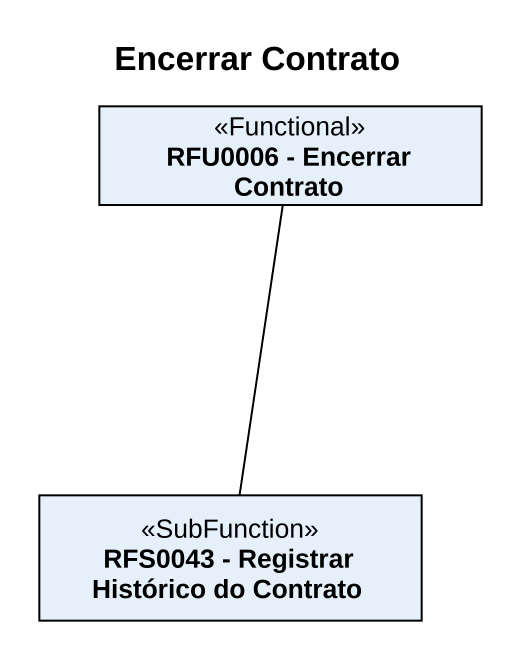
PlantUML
@startuml
title Encerrar Contrato
hide circle
hide empty members
class "RFU0006 - Encerrar Contrato" as RFU0006_Encerrar_Contrato <<Functional>>
class "RFS0043 - Registrar Histórico do Contrato" as RFS0043_Registrar_Histórico <<SubFunction>>
RFS0043_Registrar_Histórico -up- RFU0006_Encerrar_Contrato
@enduml
